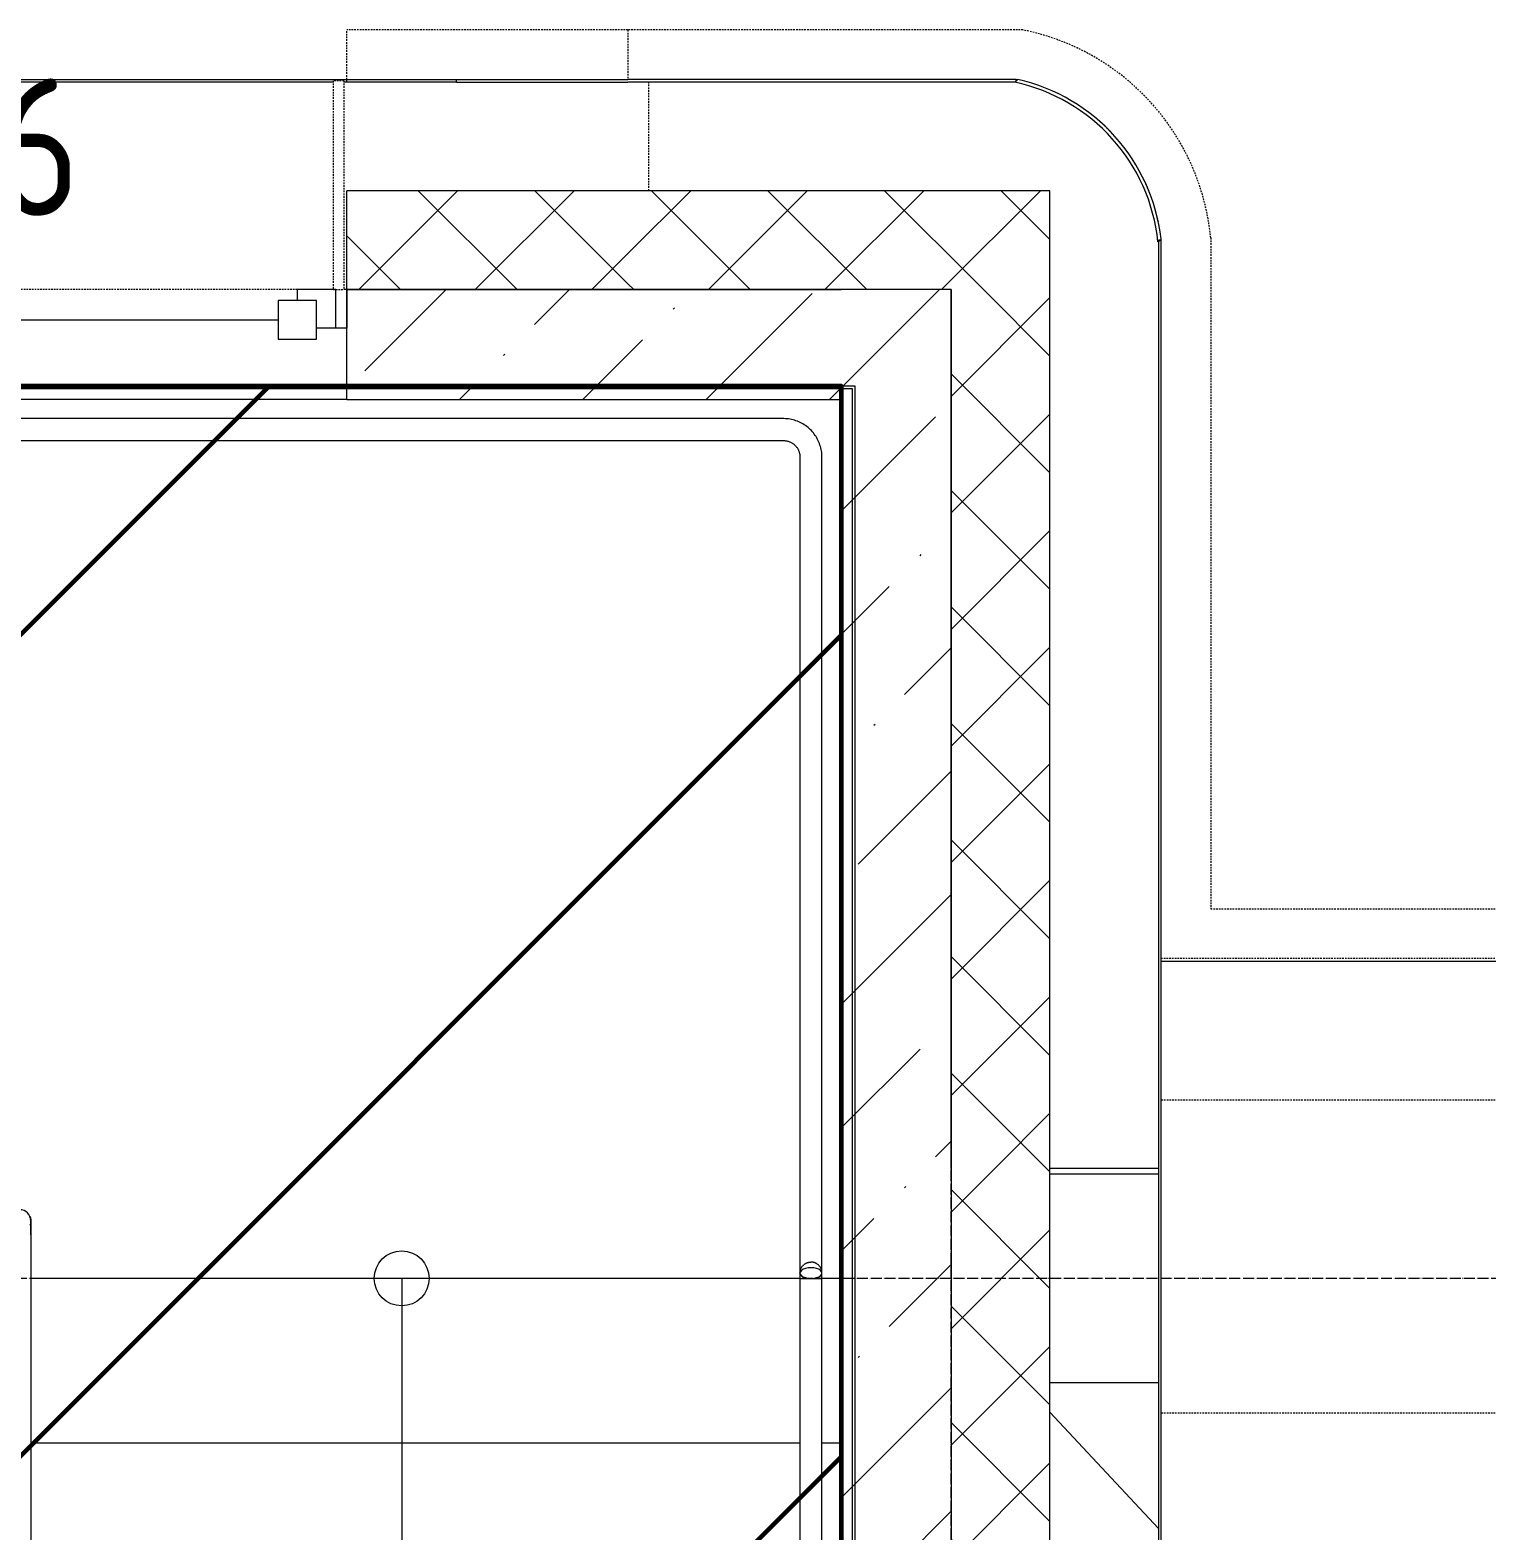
# Model space of a CAD drawing. Header units: millimetres. Extents: x -56773 to 323062, y -262288 to 76460.
# Drawn here: x 113151 to 115803, y -241367 to -238636 of the extents above; entities that cross this region are included whole.
import ezdxf

# ---------------------------------------------------------------- set-up
doc = ezdxf.new("R2010")
doc.units = ezdxf.units.MM
doc.linetypes.add('ADSK_Линия сетки', pattern=[25, 20, -2.5, 0, -2.5])
doc.linetypes.add('ADSK_Невидимые', pattern=[5, 3, -2])
for name, color, linetype, lineweight in [('1.1) Шлифовка потолка', 5, 'Continuous', 60), ('_ Окна', 7, 'Continuous', 18), ('Лестницы', 7, 'Continuous', 9), ('Марки окон', 7, 'Continuous', 20), ('Обобщенные модели', 7, 'ADSK_Невидимые', 18), ('Ограждение', 7, 'Continuous', 9), ('Окна', 7, 'Continuous', 9), ('Оси', 7, 'Continuous', 9), ('Панели витража', 7, 'Continuous', 9), ('Перекрытие', 7, 'Continuous', 18), ('Стены внутренние', 7, 'Continuous', 18), ('Стены наружные', 7, 'Continuous', 18), ('Стены несущие', 7, 'Continuous', 30), ('Стены отделка', 7, 'Continuous', 30), ('Стены штриховка', 7, 'Continuous', 9), ('Стрелки вверх', 7, 'Continuous', 18)]:
    doc.layers.add(name, color=color, linetype=linetype, lineweight=lineweight)
doc.styles.add('GOST Common_2', font='', dxfattribs={"width": 0.9, "height": 250})
doc.styles.get('GOST Common_2').set_extended_font_data('GOST Common')
pattern_1 = [(45, (69027.24, -250313.7), (84.18955, 308.69595), [396.875, -79.375, 3.353, -76.022])]
pattern_2 = [(45, (69027.24, -250313.7), (-106.066, 106.066), []), (135, (69027.24, -250313.7), (-106.066, -106.066), [])]

# ---------------------------------------------------------------- blocks, each defined once
blk = doc.blocks.new('Системная панель - 1_Алюминиевая панель RAL 1013-1387244-План выхода на кровлю_')
at = {"layer": 'Панели витража', "lineweight": 18}
for p, q in [((4390, 2.5), (-4390, 2.5)), ((4390, -2.5), (4390, 2.5)), ((-4390, -2.5), (4390, -2.5))]:
    blk.add_line(p, q, dxfattribs=at)
blk = doc.blocks.new('Обобщенные модели 10 - Обобщенные модели 10-1218172-План выхода на кровлю_')
at = {"layer": 'Обобщенные модели'}
for p, q in [((44695, 11585), (44675, 11585)), ((44675, 11585), (44675, 11205)), ((44695, 11585), (44695, 11205)), ((45250, 11385), (45250, 11582.5)), ((44675, 11205), (43115, 11205)), ((44675, 11205), (44695, 11205)), ((44700, 11205), (44695, 11205))]:
    blk.add_line(p, q, dxfattribs=at)
blk = doc.blocks.new('Ограждение - Ограждение-1378570-План выхода на кровлю_')
at = {"layer": 'Ограждение'}
for p, q in [((42175, 11030), (45625, 11030)), ((42180, 11025), (45620, 11025)), ((45620, 11025), (45620, 9705)), ((45625, 11030), (45625, 9705)), ((45620, 9705), (45620, 9405)), ((45625, 9705), (45625, 9405)), ((45620, 9405), (45620, 4905)), ((45625, 9405), (45625, 4905))]:
    blk.add_line(p, q, dxfattribs=at)
blk = doc.blocks.new('ОКНО L03 _2СТ_RS - ОК-6_1600х1980h_лестничная клетка-3556673-План выхода на кровлю_')
at = {"layer": '_ Окна'}
for p, q in [((-838.1, 100), (-838.1, 30)), ((-838.1, 100), (-833.1, 100)), ((-818.1, 100), (-748.1, 100)), ((-818.1, 30), (-818.1, 100)), ((-748.1, 100), (-748.1, 80)), ((-108.1, 100), (-108.1, 80)), ((-38.1, 100), (-108.1, 100)), ((-38.1, 30), (-38.1, 100)), ((-38.1, 100), (31.9, 100)), ((-38.1, 30), (-38.1, 100)), ((31.9, 100), (31.9, 80)), ((671.9, 100), (671.9, 80)), ((741.9, 100), (671.9, 100)), ((741.9, 30), (741.9, 100)), ((761.9, 100), (756.9, 100)), ((761.9, 100), (761.9, 30)), ((-783.1, 10), (-783.1, 80)), ((-783.1, 80), (-713.1, 80)), ((-713.1, 80), (-713.1, 10)), ((-143.1, 80), (-143.1, 10)), ((-73.1, 80), (-143.1, 80)), ((-73.1, 10), (-73.1, 80)), ((-3.1, 10), (-3.1, 80)), ((-3.1, 80), (66.9, 80)), ((66.9, 80), (66.9, 10)), ((636.9, 80), (636.9, 10)), ((706.9, 80), (636.9, 80)), ((706.9, 10), (706.9, 80)), ((-838.1, 30), (-803.1, 30)), ((-783.1, 30), (-818.1, 30)), ((-713.1, 45), (-143.1, 45)), ((-38.1, 30), (-73.1, 30)), ((-3.1, 30), (-38.1, 30)), ((66.9, 45), (636.9, 45)), ((741.9, 30), (706.9, 30)), ((761.9, 30), (726.9, 30)), ((-713.1, 10), (-783.1, 10)), ((-143.1, 10), (-73.1, 10)), ((66.9, 10), (-3.1, 10)), ((636.9, 10), (706.9, 10))]:
    blk.add_line(p, q, dxfattribs=at)
blk = doc.blocks.new('Системная панель - 1_Алюминиевая панель гладкая RAL 1013-3042007-План выхода на кровлю_')
at = {"layer": 'Панели витража', "lineweight": 18}
for p, q in [((-100, 2.5), (100, 2.5)), ((-100, -2.5), (-100, 2.5)), ((100, -2.5), (100, 2.5)), ((100, -2.5), (-100, -2.5))]:
    blk.add_line(p, q, dxfattribs=at)
blk = doc.blocks.new('Системная панель - 1_Стемалит RAL 7016-3042008-План выхода на кровлю_')
at = {"layer": 'Панели витража'}
for p, q in [((-800, 2.5), (800, 2.5)), ((775, -2.5), (-785.1, -2.5)), ((800, -2.5), (794.9, -2.5))]:
    blk.add_line(p, q, dxfattribs=at)
blk = doc.blocks.new('Системная панель - 1_Алюминиевая панель RAL 1013-3034049-План выхода на кровлю_')
at = {"layer": 'Панели витража', "lineweight": 18}
for p, q in [((-509.4, 2.5), (-197.7, 2.5)), ((-509.4, -2.5), (-509.4, 2.5)), ((509.4, 2.5), (-197.7, 2.5)), ((509.4, -2.5), (509.4, 2.5)), ((-509.4, -2.5), (-197.7, -2.5)), ((509.4, -2.5), (-197.7, -2.5))]:
    blk.add_line(p, q, dxfattribs=at)
blk = doc.blocks.new('Панель изогнутая_маленькая - Панель изогнутая_RAL 1013-3031545-План выхода на кровлю_')
at = {"layer": 'Панели витража', "lineweight": 18}
for p, q in [((-195.2, 3.7), (-195.2, -4)), ((195.2, -4.7), (195.2, 3))]:
    blk.add_line(p, q, dxfattribs=at)
for radius, start, end in [(337.7, 54.5935, 125.2079), (331.4, 53.8221, 125.9737)]:
    blk.add_arc((-0.5, -272.2), radius, start, end, dxfattribs=at)
blk = doc.blocks.new('Обобщенные модели 13 - Обобщенные модели 1-3016844-План выхода на кровлю_')
at = {"layer": 'Обобщенные модели'}
for p, q in [((44700, 11587.5), (44700, 11677.5)), ((45211.7, 11677.5), (44700, 11677.5)), ((45930.8, 11677.5), (45211.7, 11677.5)), ((45211.7, 11677.5), (45211.7, 11587.5)), ((45918.7, 11587.5), (45921.3, 11587.5)), ((46272.5, 11299.2), (46272.5, 10077.5)), ((46272.5, 10077.5), (47800, 10077.5)), ((47800, 9987.5), (46182.5, 9987.5))]:
    blk.add_line(p, q, dxfattribs=at)
for radius, start, end in [(427.7, 5.5117, 78.6758), (337.7, 53.1663, 56.9511), (337.7, 42.6471, 46.8016), (337.7, 32.3251, 36.6521), (337.7, 22.0834, 26.5025), (337.7, 11.8822, 16.353), (337.7, 6.2662, 6.5874)]:
    blk.add_arc((45846.8, 11258.1), radius, start, end, dxfattribs=at)
blk = doc.blocks.new('Обобщенные модели 3 - Обобщенные модели 13-3017346-План выхода на кровлю_')
at = {"layer": 'Обобщенные модели'}
for p, q in [((46182.5, 9730.1), (47800, 9730.1)), ((46182.5, 9160), (47800, 9160))]:
    blk.add_line(p, q, dxfattribs=at)
blk = doc.blocks.new('Тип верхнего поручня - Верхний поручень_Внутренний_-3274623-План выхода на кровлю_')
at = {"layer": 'Ограждение'}
blk.add_line((44125, 9484.1), (44125, 9494.4), dxfattribs=at)
at = {"layer": 'Ограждение', "flags": 128}
for points in [[(44123.3, 9518), (44123.6, 9517.2), (44123.9, 9516.5), (44124.2, 9515.7), (44124.4, 9514.9), (44124.6, 9514.2), (44124.7, 9513.4), (44124.8, 9512.6), (44124.9, 9511.8), (44125, 9511), (44125, 9510.2), (44125, 9509.4), (44125, 9508.6), (44124.9, 9507.8), (44124.8, 9507), (44124.6, 9506.2), (44124.5, 9505.4), (44124.3, 9504.6), (44124.1, 9503.9), (44123.8, 9503.1), (44123.5, 9502.4), (44123.2, 9501.6)], [(44125, 9494.4), (44125, 9495.5), (44125, 9496.5), (44125, 9497.5), (44125, 9498.4), (44125, 9499.4), (44125, 9500.3), (44125, 9501.1), (44125, 9502), (44125, 9502.8), (44125, 9503.5), (44125, 9504.2), (44125, 9504.9), (44125, 9505.6), (44125, 9506.2), (44125, 9506.7), (44125, 9507.3), (44125, 9507.7), (44125, 9508.2), (44125, 9508.6), (44125, 9508.9), (44125, 9509.2), (44125, 9509.4), (44125, 9509.6), (44125, 9509.8), (44125, 9509.9), (44125, 9510), (44125, 9510)]]:
    blk.add_lwpolyline(points, dxfattribs=at)
at = {"layer": 'Ограждение'}
for start, end in [(0, 90.0071), (351.7579, 21.3589), (6.6424, 10), (350, 353.356), (353.5916, 0)]:
    blk.add_arc((44105, 9510), 20, start, end, dxfattribs=at)
blk = doc.blocks.new('Тип верхнего поручня - Верхний поручень_Внутренний_-V56-План выхода на кровлю_')
at = {"layer": 'Ограждение'}
for p, q in [((44125, 9510), (44125, 9484.1)), ((44125, 9484.1), (44125, 4916.2))]:
    blk.add_line(p, q, dxfattribs=at)
blk = doc.blocks.new('Тип перил - Перила_Внутренний_-3274639-План выхода на кровлю_')
at = {"layer": 'Ограждение'}
blk.add_line((44125, 9494.4), (44125, 9510), dxfattribs=at)
blk = doc.blocks.new('Тип перил - Перила_Внутренний_-3274763-План выхода на кровлю_')
at = {"layer": 'Ограждение'}
for p, q in [((45495, 10970), (42305, 10970)), ((42305, 10930), (45495, 10930)), ((45525, 10900), (45525, 9405)), ((45565, 9405), (45565, 10900)), ((45525, 9405), (45525, 5136.2)), ((45565, 5136.2), (45565, 9405))]:
    blk.add_line(p, q, dxfattribs=at)
at = {"layer": 'Ограждение', "flags": 128}
for points in [[(45565, 10900), (45564.9, 10902.8), (45564.8, 10905.6), (45564.5, 10908.3), (45564.1, 10911.1), (45563.6, 10913.9), (45563, 10916.6), (45562.3, 10919.3), (45561.4, 10922), (45560.5, 10924.6), (45559.5, 10927.2), (45558.3, 10929.8), (45557.1, 10932.3), (45555.7, 10934.8), (45554.3, 10937.2), (45552.8, 10939.5), (45551.1, 10941.8), (45549.4, 10944), (45547.6, 10946.1), (45545.7, 10948.2), (45543.8, 10950.2), (45541.7, 10952.1), (45539.6, 10953.9), (45537.4, 10955.7), (45535.1, 10957.3), (45532.8, 10958.9), (45530.4, 10960.3), (45528, 10961.7), (45525.5, 10963), (45523, 10964.1), (45520.4, 10965.2), (45517.7, 10966.2), (45515.1, 10967), (45512.4, 10967.8), (45509.6, 10968.4), (45506.9, 10969), (45504.1, 10969.4), (45501.3, 10969.7), (45498.6, 10969.9), (45495.8, 10970), (45495, 10970)], [(45495, 10930), (45496.2, 10929.9), (45497.4, 10929.9), (45498.6, 10929.8), (45499.8, 10929.6), (45501, 10929.4), (45502.1, 10929.1), (45503.3, 10928.8), (45504.4, 10928.4), (45505.6, 10928), (45506.7, 10927.6), (45507.8, 10927.1), (45508.9, 10926.6), (45509.9, 10926), (45510.9, 10925.4), (45511.9, 10924.7), (45512.9, 10924), (45513.9, 10923.3), (45514.8, 10922.5), (45515.7, 10921.7), (45516.5, 10920.9), (45517.3, 10920), (45518.1, 10919.1), (45518.9, 10918.1), (45519.6, 10917.2), (45520.2, 10916.2), (45520.9, 10915.2), (45521.5, 10914.1), (45522, 10913), (45522.5, 10911.9), (45523, 10910.8), (45523.4, 10909.7), (45523.7, 10908.6), (45524.1, 10907.4), (45524.3, 10906.2), (45524.6, 10905.1), (45524.7, 10903.9), (45524.9, 10902.7), (45525, 10901.5), (45525, 10900.3), (45525, 10900)], [(45525, 9405), (45525.7, 9405), (45527.7, 9405), (45530.9, 9405), (45535, 9405), (45539.8, 9405), (45545, 9405), (45550.2, 9405), (45555, 9405), (45559.1, 9405), (45562.3, 9405), (45564.3, 9405), (45565, 9405)]]:
    blk.add_lwpolyline(points, dxfattribs=at)
blk = doc.blocks.new('Тип перил - D40-16087-План выхода на кровлю_')
at = {"layer": 'Ограждение', "flags": 128}
for points in [[(45525, 9414.6), (45525.1, 9416.3), (45525.3, 9417.9), (45525.6, 9419.5), (45526, 9421), (45526.6, 9422.4), (45527.2, 9423.7), (45527.8, 9424.9), (45528.5, 9425.9), (45529.2, 9426.9), (45530, 9427.8), (45530.7, 9428.6), (45531.4, 9429.3), (45532.1, 9429.9), (45532.8, 9430.5), (45533.5, 9431), (45534.1, 9431.4), (45534.8, 9431.8), (45535.4, 9432.1), (45536, 9432.4), (45536.5, 9432.7), (45537.1, 9433), (45537.6, 9433.2), (45538.1, 9433.4), (45538.6, 9433.6), (45539.1, 9433.7), (45539.6, 9433.9), (45540, 9434), (45540.5, 9434.1), (45540.9, 9434.2), (45541.3, 9434.3), (45541.7, 9434.3), (45542.1, 9434.4), (45542.5, 9434.5), (45542.9, 9434.5), (45543.3, 9434.5), (45543.7, 9434.6), (45544.1, 9434.6), (45544.5, 9434.6), (45544.9, 9434.6), (45545, 9434.6)], [(45565, 9414.6), (45564.9, 9416.3), (45564.7, 9417.9), (45564.4, 9419.5), (45564, 9421), (45563.4, 9422.4), (45562.8, 9423.7), (45562.2, 9424.9), (45561.5, 9425.9), (45560.8, 9426.9), (45560, 9427.8), (45559.3, 9428.6), (45558.6, 9429.3), (45557.9, 9429.9), (45557.2, 9430.5), (45556.5, 9431), (45555.9, 9431.4), (45555.2, 9431.8), (45554.6, 9432.1), (45554, 9432.4), (45553.5, 9432.7), (45552.9, 9433), (45552.4, 9433.2), (45551.9, 9433.4), (45551.4, 9433.6), (45550.9, 9433.7), (45550.4, 9433.9), (45550, 9434), (45549.5, 9434.1), (45549.1, 9434.2), (45548.7, 9434.3), (45548.3, 9434.3), (45547.9, 9434.4), (45547.5, 9434.5), (45547.1, 9434.5), (45546.7, 9434.5), (45546.3, 9434.6), (45545.9, 9434.6), (45545.5, 9434.6), (45545.1, 9434.6), (45545, 9434.6)]]:
    blk.add_lwpolyline(points, dxfattribs=at)
at = {"layer": 'Ограждение'}
for start_param, end_param in [(1.570796, 4.712389), (4.712389, 7.853982)]:
    blk.add_ellipse((45545, 9414.6), major_axis=(20, 0), ratio=0.481919, start_param=start_param, end_param=end_param, dxfattribs=at)
blk = doc.blocks.new('Тип перил - Перила_Внутренний_-3274949-План выхода на кровлю_')
at = {"layer": 'Ограждение', "flags": 128}
blk.add_lwpolyline([(45565, 10900), (45564.9, 10902.8), (45564.8, 10905.6), (45564.5, 10908.3), (45564.1, 10911.1), (45563.6, 10913.9), (45563, 10916.6), (45562.3, 10919.3), (45561.4, 10922), (45560.5, 10924.6), (45559.5, 10927.2), (45558.3, 10929.8), (45557.1, 10932.3), (45555.7, 10934.8), (45554.3, 10937.2), (45552.8, 10939.5), (45551.1, 10941.8), (45549.4, 10944), (45547.6, 10946.1), (45545.7, 10948.2), (45543.8, 10950.2), (45541.7, 10952.1), (45539.6, 10953.9), (45537.4, 10955.7), (45535.1, 10957.3), (45532.8, 10958.9), (45530.4, 10960.3), (45528, 10961.7), (45525.5, 10963), (45523, 10964.1), (45520.4, 10965.2), (45517.7, 10966.2), (45515.1, 10967), (45512.4, 10967.8), (45509.6, 10968.4), (45506.9, 10969), (45504.1, 10969.4), (45501.3, 10969.7), (45498.6, 10969.9), (45495.8, 10970)], dxfattribs=at)

msp = doc.modelspace()

# ---------------------------------------------------------------- hatches: boundary and pattern name
at = {"layer": '1.1) Шлифовка потолка', "transparency": 33554687}
h = msp.add_hatch(dxfattribs=at)
h.set_pattern_fill('ANSI31', color=256, scale=333)
h.paths.add_polyline_path([(111202.2448, -239283.7359), (114627.2448, -239283.7359), (114627.2448, -247508.7359), (111202.2448, -247508.7359)])
at = {"layer": 'Стены наружные', "lineweight": 9}
h = msp.add_hatch(dxfattribs=at)
h.set_pattern_fill('FP_4', color=256, style=0, pattern_type=2)
h.set_pattern_definition(pattern_2)
h.paths.add_polyline_path([(114238.9597, -239108.7359), (115007.2448, -239108.7359), (115007.2448, -238928.7359), (114238.9597, -238928.7359), (114238.9597, -239060.5386)])
h.paths.add_polyline_path([(111227.2448, -239108.7359), (111638.9597, -239108.7359), (111638.9597, -238928.7359), (111027.2448, -238928.7359), (111027.2448, -239108.7359)])
h = msp.add_hatch(dxfattribs=at)
h.set_pattern_fill('FP_4', color=256, style=0, pattern_type=2)
h.set_pattern_definition(pattern_2)
h.paths.add_polyline_path([(111638.9597, -239108.7359), (112127.2448, -239108.7359), (112127.2448, -238928.7359), (111638.9597, -238928.7359), (111638.9597, -239060.5386)])
h.paths.add_polyline_path([(113873.261, -239108.7359), (114238.9597, -239108.7359), (114238.9597, -238928.7359), (113727.2448, -238928.7359), (113727.2448, -239108.7359)])
h = msp.add_hatch(dxfattribs=at)
h.set_pattern_fill('FP_2', color=256, style=0, pattern_type=2)
h.set_pattern_definition(pattern_1)
h.paths.add_polyline_path([(111227.2448, -239308.7359), (111638.9597, -239308.7359), (111638.9597, -239108.7359), (111227.2448, -239108.7359), (111227.2448, -239265.6166)])
h.paths.add_polyline_path([(114627.2448, -239308.7359), (114627.2448, -239108.7359), (114238.9597, -239108.7359), (114238.9597, -239308.7359), (114600.1883, -239308.7359)])
h = msp.add_hatch(dxfattribs=at)
h.set_pattern_fill('FP_3', color=256, style=0, pattern_type=2)
h.set_pattern_definition([(45, (69027.24, -250313.7), (84.19025, 308.69666), [396.875, -79.375, 3.353, -76.022])])
h.paths.add_polyline_path([(111638.9597, -239308.7359), (112127.2448, -239308.7359), (112127.2448, -239108.7359), (111638.9597, -239108.7359), (111638.9597, -239265.6166)])
h.paths.add_polyline_path([(114238.9597, -239308.7359), (114238.9597, -239108.7359), (113727.2448, -239108.7359), (113727.2448, -239308.7359), (114196.3398, -239308.7359)])
h = msp.add_hatch(dxfattribs=at)
h.set_pattern_fill('FP_2', color=256, style=0, pattern_type=2)
h.set_pattern_definition(pattern_1)
h.paths.add_polyline_path([(114706.4656, -247708.7359), (114827.2448, -247708.7359), (114827.2448, -239108.7359), (114627.2448, -239108.7359), (114627.2448, -247708.7359)])
h = msp.add_hatch(dxfattribs=at)
h.set_pattern_fill('FP_4', color=256, style=0, pattern_type=2)
h.set_pattern_definition(pattern_2)
h.paths.add_polyline_path([(114827.2448, -240708.7359), (115007.2448, -240708.6988), (115007.2448, -239108.7359), (114827.2448, -239108.7359), (114827.2448, -240708.6988)])
h = msp.add_hatch(dxfattribs=at)
h.set_pattern_fill('FP_4', color=256, style=0, pattern_type=2)
h.set_pattern_definition(pattern_2)
h.paths.add_polyline_path([(114957.2448, -247708.7359), (115007.2448, -247708.7359), (115007.2448, -240708.7359), (114827.2448, -240708.7359), (114827.2448, -247708.7359)])

# ---------------------------------------------------------------- linework, layer by layer
at = {"layer": '1.1) Шлифовка потолка'}
msp.add_lwpolyline([(111202.2448, -239283.7359), (114627.2448, -239283.7359), (114627.2448, -247508.7359), (111202.2448, -247508.7359)], close=True, dxfattribs=at)
at = {"layer": 'Лестницы'}
for p, q in [((113727.2448, -239308.7359), (112127.2448, -239308.7359)), ((114552.2448, -240908.7359), (113152.2448, -240908.7359)), ((114552.2448, -240908.7359), (113152.2448, -240908.7359)), ((114627.2448, -240908.7359), (114592.2448, -240908.7359)), ((114627.2448, -240908.7359), (114592.2448, -240908.7359)), ((114552.2448, -241208.7359), (113152.2448, -241208.7359)), ((114552.2448, -241208.7359), (113152.2448, -241208.7359)), ((114627.2448, -241208.7359), (114592.2448, -241208.7359)), ((114627.2448, -241208.7359), (114592.2448, -241208.7359))]:
    msp.add_line(p, q, dxfattribs=at)
at = {"layer": 'Оси', "color": 253, "linetype": 'ADSK_Линия сетки', "lineweight": 5, "true_color": 0xaaaaaa}
for p, q in [((114827.2448, -250570.6513), (114827.2448, -240286.2598)), ((117763.2854, -240908.7359), (74285.9777, -240908.7359))]:
    msp.add_line(p, q, dxfattribs=at)
at = {"layer": 'Перекрытие'}
for p, q in [((116827.2448, -240332.2207), (115209.7448, -240332.2207)), ((115204.7448, -240708.6988), (115007.2448, -240708.6988)), ((115007.2448, -241152.3503), (115204.7448, -241364.1275))]:
    msp.add_line(p, q, dxfattribs=at)
at = {"layer": 'Стены внутренние', "lineweight": 5}
for p, q in [((115007.2448, -240718.7359), (115204.7448, -240718.7359)), ((115204.7448, -241098.7359), (115007.2448, -241098.7359))]:
    msp.add_line(p, q, dxfattribs=at)
at = {"layer": 'Стены несущие', "lineweight": 9}
for p, q in [((113727.2448, -239308.7359), (113727.2448, -239108.7359)), ((114827.2448, -239108.7359), (114627.2448, -239108.7359)), ((114827.2448, -240708.7359), (114827.2448, -239108.7359)), ((113727.2448, -239308.7359), (114627.2448, -239308.7359)), ((114627.2448, -239308.7359), (114627.2448, -247508.7359))]:
    msp.add_line(p, q, dxfattribs=at)
at = {"layer": 'Стены отделка', "lineweight": 9}
for p, q in [((113727.2448, -239108.7359), (113727.2448, -238928.7359)), ((115007.2448, -238928.7359), (113727.2448, -238928.7359)), ((115007.2448, -240708.7359), (115007.2448, -238928.7359)), ((114827.2448, -239108.7359), (114627.2448, -239108.7359)), ((114827.2448, -239108.7359), (114827.2448, -240708.7359)), ((114827.2448, -240708.7359), (114827.2448, -247708.7359)), ((115007.2448, -247888.7359), (115007.2448, -240708.7359))]:
    msp.add_line(p, q, dxfattribs=at)
at = {"layer": 'Стены штриховка', "lineweight": 9}
for p, q in [((113727.2448, -239108.7359), (114627.2448, -239108.7359)), ((114627.2448, -239108.7359), (113727.2448, -239108.7359))]:
    msp.add_line(p, q, dxfattribs=at)
at = {"layer": 'Стрелки вверх'}
for p, q in [((113827.2448, -240908.7359), (113827.2448, -241208.7359)), ((113827.2448, -241208.7359), (113827.2448, -241508.7359))]:
    msp.add_line(p, q, dxfattribs=at)
msp.add_circle((113827.2448, -240908.7359), 50, dxfattribs=at)

# ---------------------------------------------------------------- block references
at = {"layer": 'Обобщенные модели'}
for name in ['Обобщенные модели 13 - Обобщенные модели 1-3016844-План выхода на кровлю_', 'Обобщенные модели 10 - Обобщенные модели 10-1218172-План выхода на кровлю_', 'Обобщенные модели 3 - Обобщенные модели 13-3017346-План выхода на кровлю_']:
    msp.add_blockref(name, (69027.2448, -250313.7049), dxfattribs=at)
at = {"layer": 'Ограждение'}
for name in ['Ограждение - Ограждение-1378570-План выхода на кровлю_', 'Тип перил - Перила_Внутренний_-3274763-План выхода на кровлю_', 'Тип перил - Перила_Внутренний_-3274949-План выхода на кровлю_', 'Тип верхнего поручня - Верхний поручень_Внутренний_-V56-План выхода на кровлю_', 'Тип верхнего поручня - Верхний поручень_Внутренний_-3274623-План выхода на кровлю_', 'Тип перил - Перила_Внутренний_-3274639-План выхода на кровлю_', 'Тип перил - D40-16087-План выхода на кровлю_']:
    msp.add_blockref(name, (69027.2448, -250313.7049), dxfattribs=at)
at = {"layer": 'Окна'}
msp.add_blockref('ОКНО L03 _2СТ_RS - ОК-6_1600х1980h_лестничная клетка-3556673-План выхода на кровлю_', (112965.3448, -239208.7359), dxfattribs=at)
at = {"layer": 'Панели витража'}
for name, p, rotation in [('Панель изогнутая_маленькая - Панель изогнутая_RAL 1013-3031545-План выхода на кровлю_', (115076.6162, -238873.7359), 312.0152720236958), ('Системная панель - 1_Алюминиевая панель RAL 1013-1387244-План выхода на кровлю_', (115207.2448, -243408.7359), 90)]:
    msp.add_blockref(name, p, dxfattribs=dict(at, rotation=rotation))
msp.add_blockref('Системная панель - 1_Стемалит RAL 7016-3042008-План выхода на кровлю_', (112927.2448, -238728.7359), dxfattribs=at)
at = {"layer": 'Панели витража', "lineweight": 18}
for name, p in [('Системная панель - 1_Алюминиевая панель гладкая RAL 1013-3042007-План выхода на кровлю_', (113827.2448, -238728.7359)), ('Системная панель - 1_Алюминиевая панель RAL 1013-3034049-План выхода на кровлю_', (114436.6162, -238728.7359))]:
    msp.add_blockref(name, p, dxfattribs=at)

# ---------------------------------------------------------------- texts
at = {"layer": 'Марки окон', "lineweight": 5, "insert": (112941.5249, -238724.4257), "char_height": 250, "width": 389.620125, "attachment_point": 1, "style": 'GOST Common_2'}
msp.add_mtext('-6', dxfattribs=at)

doc.saveas('drawing.dxf')
